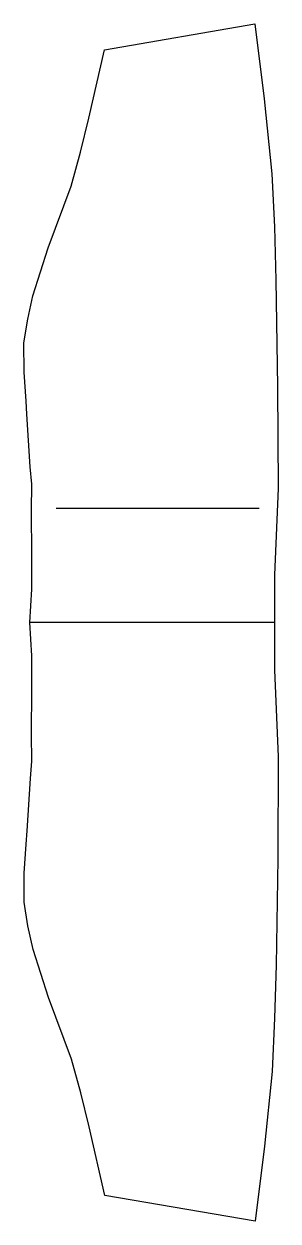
# Model space of a CAD drawing. Header units: inches. Extents: x 0 to 3.6, y 0 to 17.1.
import ezdxf

# ---------------------------------------------------------------- set-up
doc = ezdxf.new("R2010")
doc.units = ezdxf.units.IN

msp = doc.modelspace()

# ---------------------------------------------------------------- linework, layer by layer
at = {"layer": 'T001L001'}
for points in [[(0.085, 8.527), (0.111, 9.002), (0.111, 9.476), (0.109, 10.123), (0.111, 10.501), (0.091, 10.747), (0.044, 11.494), (0.031, 11.681), (0.002, 12.096), (0, 12.511), (0.055, 12.848), (0.129, 13.182), (0.347, 13.867), (0.676, 14.746), (0.809, 15.227), (0.927, 15.713), (1.149, 16.688), (3.297, 17.056), (3.429, 15.99), (3.538, 14.922), (3.575, 14.165), (3.596, 13.407), (3.621, 11.891), (3.627, 10.439), (3.578, 9.207), (3.576, 8.528), (3.578, 7.848), (3.628, 6.617), (3.624, 5.165), (3.599, 3.648), (3.579, 2.89), (3.542, 2.133), (3.434, 1.065), (3.303, 0), (1.154, 0.366), (0.931, 1.341), (0.814, 1.826), (0.68, 2.308), (0.351, 3.186), (0.132, 3.871), (0.058, 4.206), (0.002, 4.542), (0.005, 4.957), (0.033, 5.372), (0.046, 5.56), (0.092, 6.306), (0.112, 6.552), (0.11, 6.931), (0.111, 7.577), (0.111, 8.051), (0.085, 8.527)], [(0.461, 10.155), (3.359, 10.155)], [(3.576, 8.528), (0.085, 8.527)]]:
    msp.add_lwpolyline(points, dxfattribs=at)

doc.saveas('drawing.dxf')
